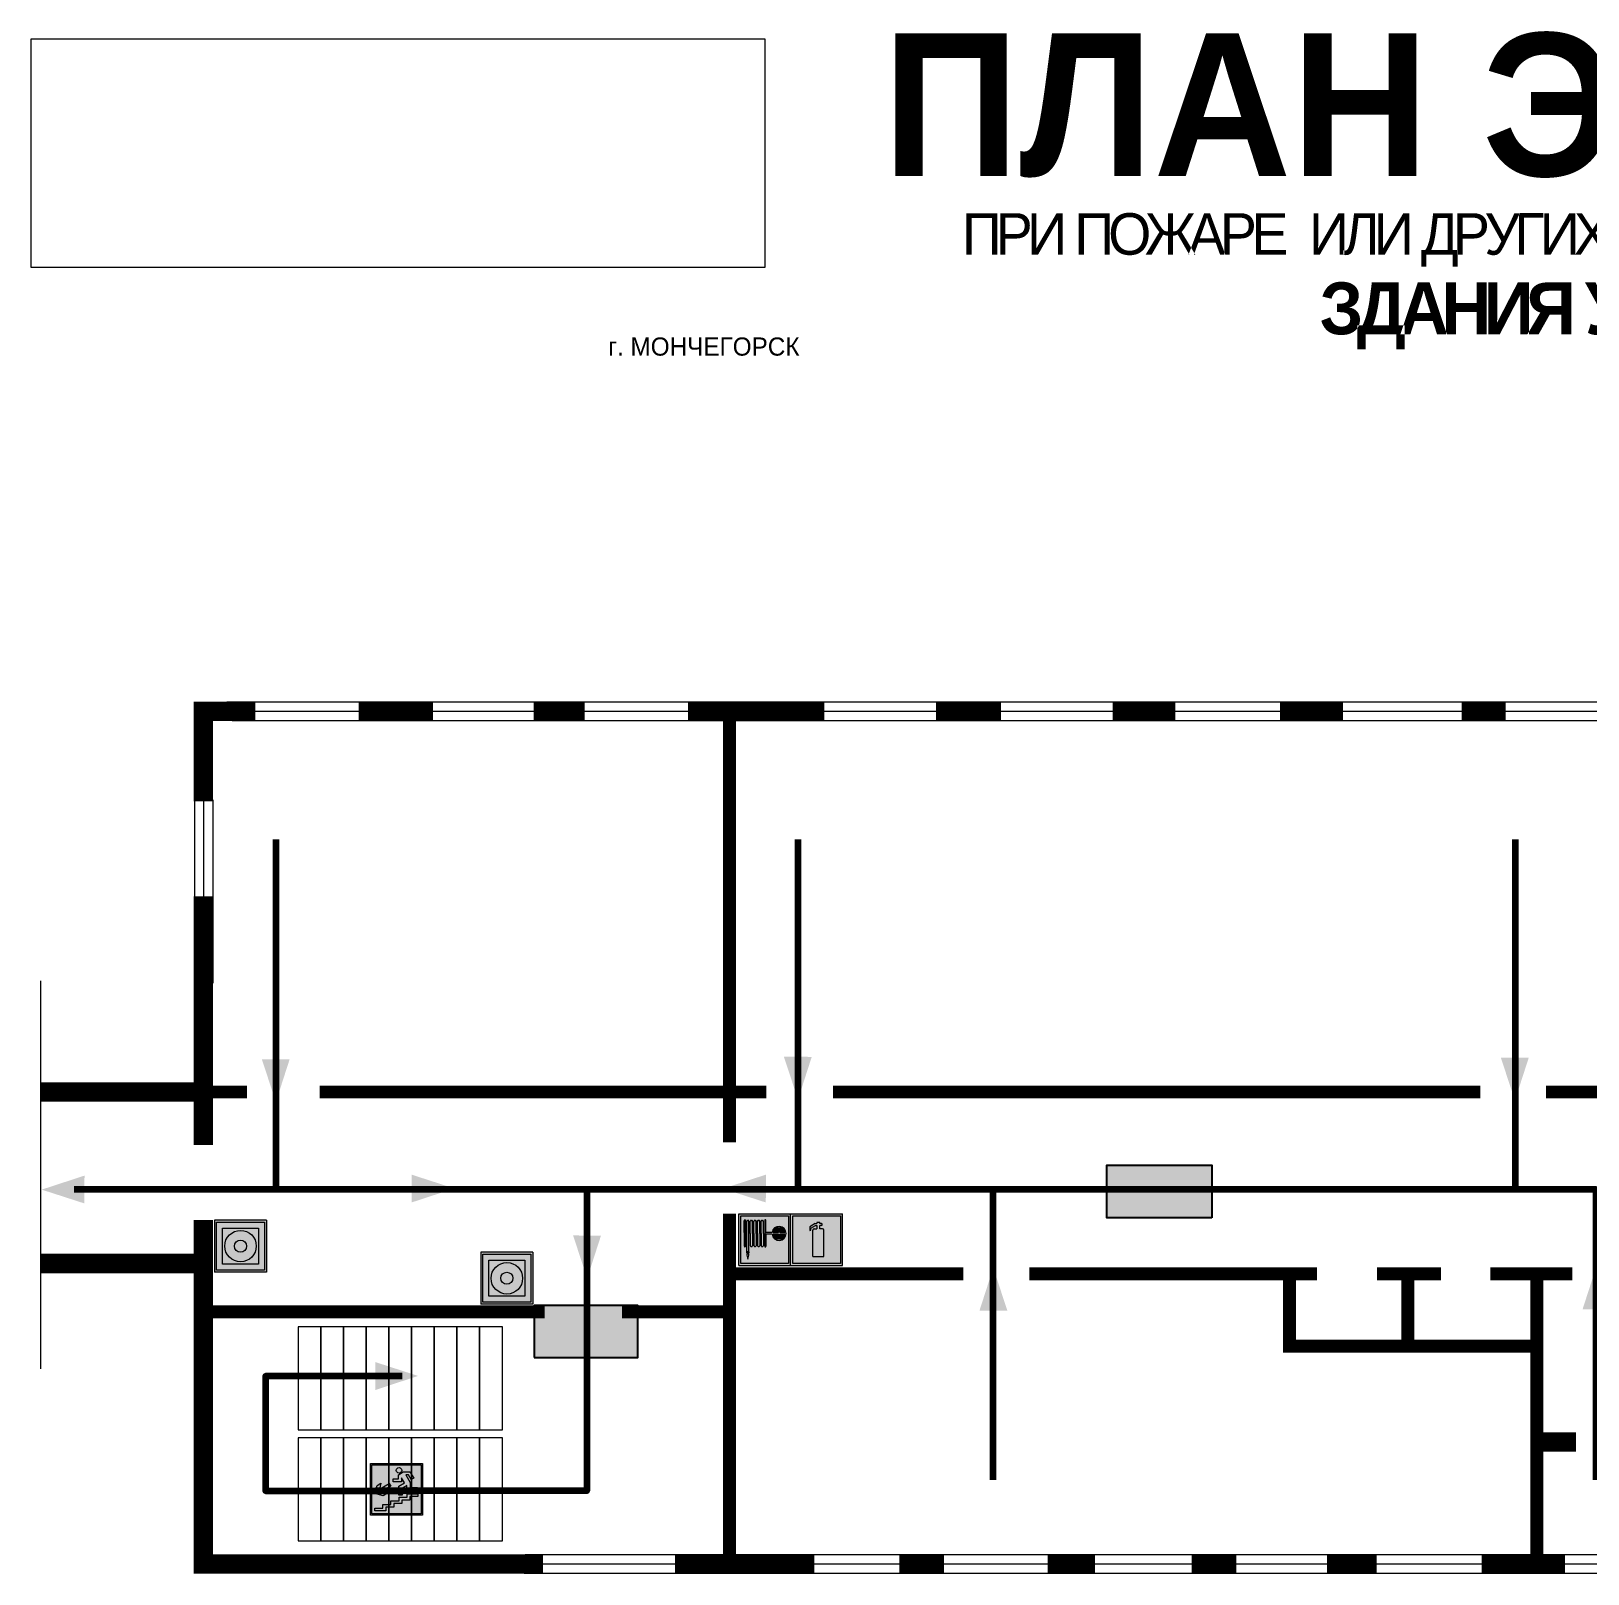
# Model space of a CAD drawing. Header units: millimetres. Extents: x 13810 to 67229, y 12374 to 21950.
# Drawn here: x 19445.7 to 19685.7, y 19618.5 to 19856.3 of the extents above; entities that cross this region are included whole.
import ezdxf

# ---------------------------------------------------------------- set-up
doc = ezdxf.new("R2010")
doc.units = ezdxf.units.MM
doc.layers.add('План_Штампы', color=7, linetype='Continuous')
doc.styles.add('обычный', font='arial.ttf')
picture_1 = doc.add_image_def('image1.jpg', size_in_pixel=(337, 105))

# ---------------------------------------------------------------- blocks, each defined once
blk = doc.blocks.new('A$C54414219')
at = {"true_color": 0xffffff}
h = blk.add_hatch(color=7, dxfattribs=at)
h.paths.add_polyline_path([(2.39, -9.45), (2.39, -18.3), (11.23, -18.3), (11.23, -9.45)], flags=0)
h.paths.add_polyline_path([(10.71, -13.87, -1), (2.92, -13.87, -1)], flags=0)
h.paths.add_polyline_path([(8.3, -13.87, -1), (5.33, -13.87, -1)], flags=0)
h.paths.add_polyline_path([(0.41, -7.47), (0.41, -20.27), (13.21, -20.27), (13.21, -7.47)])
h.paths.add_polyline_path([(0.92, -19.77), (12.71, -19.77), (12.71, -7.98), (0.92, -7.98)], flags=16)
h.paths.add_polyline_path([(11.23, -9.45), (11.23, -18.3), (2.39, -18.3), (2.39, -9.45)], flags=0)
at = {"lineweight": 5}
h = blk.add_hatch(color=242, dxfattribs=at)
h.paths.add_polyline_path([(12.71, -7.98), (0.92, -7.98), (0.92, -19.77), (12.71, -19.77)])
h.paths.add_polyline_path([(11.23, -18.3), (2.39, -18.3), (2.39, -9.45), (11.23, -9.45)], flags=16)
h.paths.add_polyline_path([(10.71, -13.87, -1), (2.92, -13.87, -1)], flags=0)
h.paths.add_polyline_path([(8.3, -13.87, -1), (5.33, -13.87, -1)], flags=0)
at = {"true_color": 0xffffff}
h = blk.add_hatch(color=7, dxfattribs=at)
h.paths.add_polyline_path([(2.39, -9.45), (2.39, -18.3), (11.23, -18.3), (11.23, -9.45)])
h.paths.add_polyline_path([(10.71, -13.87, -1), (2.92, -13.87, -1)], flags=16)
h.paths.add_polyline_path([(8.3, -13.87, -1), (5.33, -13.87, -1)], flags=0)
at = {"lineweight": 5}
h = blk.add_hatch(color=242, dxfattribs=at)
h.paths.add_polyline_path([(2.92, -13.87, 1), (10.71, -13.87, 1)])
h.paths.add_polyline_path([(8.3, -13.87, -1), (5.33, -13.87, -1)], flags=16)
at = {"color": 242, "lineweight": 5}
for p, q in [((0.41, -20.27), (0.41, -7.47)), ((0.41, -7.47), (13.21, -7.47)), ((0.41, -7.47), (13.21, -7.47)), ((13.21, -20.27), (13.21, -7.47)), ((0.41, -20.27), (13.21, -20.27))]:
    blk.add_line(p, q, dxfattribs=at)
for points in [[(0.92, -7.98), (12.71, -7.98), (12.71, -19.77), (0.92, -19.77)], [(2.39, -9.45), (11.23, -9.45), (11.23, -18.3), (2.39, -18.3)]]:
    blk.add_lwpolyline(points, close=True, dxfattribs=at)
for radius in [3.89, 1.49]:
    blk.add_circle((6.81, -13.87), radius, dxfattribs=at)
blk = doc.blocks.new('A$C37112FD5')
at = {"true_color": 0xf5f5ff}
h = blk.add_hatch(color=7, dxfattribs=at)
h.dxf.hatch_style = 1
h.paths.add_polyline_path([(12.8, -7.4), (0, -7.4), (0, -20.2), (12.8, -20.2)])
h.paths.add_polyline_path([(12.29, -7.91), (12.29, -19.69), (0.51, -19.69), (0.51, -7.91)], flags=16)
h.paths.add_polyline_path([(4.98, -9.04, -0.42597), (5.17, -9.22), (5.17, -12.25), (5.17, -15.29, -0.432244), (4.98, -15.47), (4.83, -15.47, -0.42597), (4.64, -15.29), (4.64, -12.25), (4.64, -9.22, -0.432244), (4.83, -9.04)], flags=0)
h.paths.add_polyline_path([(4.28, -9.22), (4.28, -12.25), (4.28, -15.29, -0.432244), (4.09, -15.47), (3.94, -15.47, -0.42597), (3.75, -15.29), (3.75, -12.25), (3.75, -9.22, -0.432244), (3.94, -9.04), (4.09, -9.04, -0.42597)], flags=0)
h.paths.add_polyline_path([(5.72, -9.04), (5.87, -9.04, -0.42597), (6.06, -9.22), (6.06, -12.25), (6.06, -15.29, -0.432244), (5.87, -15.47), (5.72, -15.47, -0.42597), (5.53, -15.29), (5.53, -12.25), (5.53, -9.22, -0.432244)], flags=0)
h.paths.add_polyline_path([(6.42, -8.9), (6.5, -8.9, -0.42597), (6.69, -9.08), (6.69, -12.03), (8.21, -12.03, -15.824349), (8.21, -12.47), (6.69, -12.47), (6.69, -15.42, -0.432244), (6.5, -15.6), (6.42, -15.6)], flags=0)
h.paths.add_polyline_path([(3.39, -9.22), (3.39, -12.25), (3.39, -15.29, -0.432244), (3.2, -15.47), (3.05, -15.47, -0.42597), (2.85, -15.29), (2.85, -12.25), (2.85, -9.22, -0.432244), (3.05, -9.04), (3.2, -9.04, -0.42597)], flags=0)
h.paths.add_polyline_path([(2.5, -9.22), (2.5, -16.71), (1.96, -16.71), (1.96, -9.22, -0.432244), (2.15, -9.04), (2.31, -9.04, -0.42597)], flags=0)
h.paths.add_polyline_path([(1.61, -8.9), (1.61, -15.6), (1.57, -15.6, -0.42597), (1.37, -15.42), (1.37, -12.03), (1.37, -9.09, -0.432244), (1.57, -8.9)], flags=0)
h.paths.add_polyline_path([(9.76, -10.81), (9.76, -12.03), (8.49, -12.03, -0.336371)], flags=0)
h.paths.add_polyline_path([(8.49, -12.47), (9.76, -12.47), (9.76, -13.7, -0.336371)], flags=0)
h.paths.add_polyline_path([(10.11, -10.81, -0.336371), (11.38, -12.03), (10.11, -12.03)], flags=0)
h.paths.add_polyline_path([(10.11, -12.47), (11.38, -12.47, -0.336371), (10.11, -13.7)], flags=0)
h.paths.add_polyline_path([(2.5, -16.84), (2.5, -17.05), (1.97, -17.05), (1.97, -16.84)], flags=0)
h.paths.add_polyline_path([(2.5, -17.24, -0.033778), (2.24, -18.6, -0.033778), (1.97, -17.24)], flags=0)
h = blk.add_hatch(color=242)
h.dxf.hatch_style = 1
h.paths.add_polyline_path([(12.29, -7.91), (0.51, -7.91), (0.51, -19.69), (12.29, -19.69)])
h.paths.add_polyline_path([(6.42, -15.6), (6.42, -8.9), (6.5, -8.9, -0.42597), (6.69, -9.08), (6.69, -12.03), (8.21, -12.03, -15.824349), (8.21, -12.47), (6.69, -12.47), (6.69, -15.42, -0.432244), (6.5, -15.6)], flags=16)
h.paths.add_polyline_path([(5.87, -15.47), (5.72, -15.47, -0.42597), (5.53, -15.29), (5.53, -12.25), (5.53, -9.22, -0.432244), (5.72, -9.04), (5.87, -9.04, -0.42597), (6.06, -9.22), (6.06, -12.25), (6.06, -15.29, -0.432244)], flags=16)
h.paths.add_polyline_path([(4.98, -15.47), (4.83, -15.47, -0.42597), (4.64, -15.29), (4.64, -12.25), (4.64, -9.22, -0.432244), (4.83, -9.04), (4.98, -9.04, -0.42597), (5.17, -9.22), (5.17, -12.25), (5.17, -15.29, -0.432244)], flags=16)
h.paths.add_polyline_path([(4.09, -15.47), (3.94, -15.47, -0.42597), (3.75, -15.29), (3.75, -12.25), (3.75, -9.22, -0.432244), (3.94, -9.04), (4.09, -9.04, -0.42597), (4.28, -9.22), (4.28, -12.25), (4.28, -15.29, -0.432244)], flags=16)
h.paths.add_polyline_path([(3.2, -15.47), (3.05, -15.47, -0.42597), (2.85, -15.29), (2.85, -12.25), (2.85, -9.22, -0.432244), (3.05, -9.04), (3.2, -9.04, -0.42597), (3.39, -9.22), (3.39, -12.25), (3.39, -15.29, -0.432244)], flags=16)
h.paths.add_polyline_path([(2.5, -17.05), (1.97, -17.05), (1.97, -16.84), (2.5, -16.84)], flags=16)
h.paths.add_polyline_path([(2.5, -17.24, -0.033778), (2.24, -18.6, -0.033778), (1.97, -17.24)], flags=16)
h.paths.add_polyline_path([(2.5, -16.71), (1.96, -16.71), (1.96, -9.22, -0.432244), (2.15, -9.04), (2.31, -9.04, -0.42597), (2.5, -9.22)], flags=16)
h.paths.add_polyline_path([(1.61, -15.6), (1.57, -15.6, -0.42597), (1.37, -15.42), (1.37, -12.03), (1.37, -9.09, -0.432244), (1.57, -8.9), (1.61, -8.9)], flags=16)
h.paths.add_polyline_path([(8.49, -12.47), (9.76, -12.47), (9.76, -13.7, -0.336371)], flags=0)
h.paths.add_polyline_path([(10.11, -13.7), (10.11, -12.47), (11.38, -12.47, -0.336371)], flags=0)
h.paths.add_polyline_path([(8.49, -12.03, -0.336371), (9.76, -10.81), (9.76, -12.03)], flags=0)
h.paths.add_polyline_path([(10.11, -12.03), (10.11, -10.81, -0.336371), (11.38, -12.03)], flags=0)
h = blk.add_hatch(color=7, dxfattribs=at)
h.dxf.hatch_style = 1
h.paths.add_polyline_path([(1.61, -8.9), (1.57, -8.9, 0.432244), (1.37, -9.09), (1.37, -12.03), (1.37, -15.42, 0.42597), (1.57, -15.6), (1.61, -15.6)])
h.paths.add_polyline_path([(2.5, -9.22, 0.42597), (2.31, -9.04), (2.15, -9.04, 0.432244), (1.96, -9.22), (1.96, -16.71), (2.5, -16.71)])
h.paths.add_polyline_path([(2.5, -16.84), (1.97, -16.84), (1.97, -17.05), (2.5, -17.05)])
h.paths.add_polyline_path([(2.5, -17.24), (1.97, -17.24, 0.033778), (2.24, -18.6, 0.033778)])
h.paths.add_polyline_path([(3.39, -12.25), (3.39, -9.22, 0.42597), (3.2, -9.04), (3.05, -9.04, 0.432244), (2.85, -9.22), (2.85, -12.25), (2.85, -15.29, 0.42597), (3.05, -15.47), (3.2, -15.47, 0.432244), (3.39, -15.29)])
h.paths.add_polyline_path([(4.28, -12.25), (4.28, -9.22, 0.42597), (4.09, -9.04), (3.94, -9.04, 0.432244), (3.75, -9.22), (3.75, -12.25), (3.75, -15.29, 0.42597), (3.94, -15.47), (4.09, -15.47, 0.432244), (4.28, -15.29)])
h.paths.add_polyline_path([(5.17, -12.25), (5.17, -9.22, 0.42597), (4.98, -9.04), (4.83, -9.04, 0.432244), (4.64, -9.22), (4.64, -12.25), (4.64, -15.29, 0.42597), (4.83, -15.47), (4.98, -15.47, 0.432244), (5.17, -15.29)])
h.paths.add_polyline_path([(6.06, -12.25), (6.06, -9.22, 0.42597), (5.87, -9.04), (5.72, -9.04, 0.432244), (5.53, -9.22), (5.53, -12.25), (5.53, -15.29, 0.42597), (5.72, -15.47), (5.87, -15.47, 0.432244), (6.06, -15.29)])
h.paths.add_polyline_path([(6.69, -12.47), (8.21, -12.47, 15.824349), (8.21, -12.03), (6.69, -12.03), (6.69, -9.08, 0.42597), (6.5, -8.9), (6.42, -8.9), (6.42, -15.6), (6.5, -15.6, 0.432244), (6.69, -15.42)])
h.paths.add_polyline_path([(8.49, -12.47), (9.76, -12.47), (9.76, -13.7, -0.336371)], flags=16)
h.paths.add_polyline_path([(8.49, -12.03, -0.336371), (9.76, -10.81), (9.76, -12.03)], flags=16)
h.paths.add_polyline_path([(10.11, -12.47), (11.38, -12.47, -0.336371), (10.11, -13.7)], flags=16)
h.paths.add_polyline_path([(10.11, -12.03), (10.11, -10.81, -0.336371), (11.38, -12.03)], flags=16)
h = blk.add_hatch(color=242)
h.dxf.hatch_style = 1
h.paths.add_polyline_path([(9.76, -10.81, 0.336371), (8.49, -12.03), (9.76, -12.03)])
h.paths.add_polyline_path([(10.11, -10.81), (10.11, -12.03), (11.38, -12.03, 0.336371)])
h.paths.add_polyline_path([(11.38, -12.47), (10.11, -12.47), (10.11, -13.7, 0.336371)])
h.paths.add_polyline_path([(9.76, -12.47), (8.49, -12.47, 0.336371), (9.76, -13.7)])
at = {"color": 242, "lineweight": 5}
for p, q in [((0, -20.2), (0, -7.4)), ((0, -7.4), (12.8, -7.4)), ((12.8, -20.2), (12.8, -7.4)), ((1.37, -12.03), (1.37, -9.08)), ((1.57, -8.9), (1.61, -8.9)), ((1.61, -8.9), (1.61, -15.6)), ((1.96, -16.71), (1.96, -9.22)), ((2.15, -9.04), (2.31, -9.04)), ((2.5, -16.71), (2.5, -9.22)), ((2.85, -12.25), (2.85, -9.22)), ((3.05, -9.04), (3.2, -9.04)), ((3.39, -12.25), (3.39, -9.22)), ((3.75, -12.25), (3.75, -9.22)), ((3.94, -9.04), (4.09, -9.04)), ((4.28, -12.25), (4.28, -9.22)), ((4.64, -12.25), (4.64, -9.22)), ((4.83, -9.04), (4.98, -9.04)), ((5.17, -12.25), (5.17, -9.22)), ((5.53, -12.25), (5.53, -9.22)), ((5.72, -9.04), (5.87, -9.04)), ((6.06, -12.25), (6.06, -9.22)), ((6.42, -8.9), (6.42, -15.6)), ((6.5, -8.9), (6.42, -8.9)), ((6.69, -12.03), (6.69, -9.08)), ((9.76, -10.81), (9.76, -12.03)), ((10.11, -10.81), (10.11, -12.03)), ((1.37, -12.03), (1.37, -15.42)), ((2.85, -12.25), (2.85, -15.29)), ((3.39, -12.25), (3.39, -15.29)), ((3.75, -12.25), (3.75, -15.29)), ((4.28, -12.25), (4.28, -15.29)), ((4.64, -12.25), (4.64, -15.29)), ((5.17, -12.25), (5.17, -15.29)), ((5.53, -12.25), (5.53, -15.29)), ((6.06, -12.25), (6.06, -15.29)), ((8.21, -12.03), (6.69, -12.03)), ((8.21, -12.47), (6.69, -12.47)), ((6.69, -12.47), (6.69, -15.42)), ((9.76, -12.03), (8.49, -12.03)), ((9.76, -12.47), (8.49, -12.47)), ((9.76, -12.47), (9.76, -13.7)), ((11.38, -12.03), (10.11, -12.03)), ((11.38, -12.47), (10.11, -12.47)), ((10.11, -12.47), (10.11, -13.7)), ((1.57, -15.6), (1.61, -15.6)), ((1.96, -16.71), (2.5, -16.71)), ((1.97, -16.84), (2.5, -16.84)), ((1.97, -17.05), (1.97, -16.84)), ((2.5, -17.05), (1.97, -17.05)), ((1.97, -17.24), (2.5, -17.24)), ((2.5, -16.84), (2.5, -17.05)), ((3.05, -15.47), (3.2, -15.47)), ((3.94, -15.47), (4.09, -15.47)), ((4.83, -15.47), (4.98, -15.47)), ((5.72, -15.47), (5.87, -15.47)), ((6.42, -15.6), (6.5, -15.6)), ((0, -20.2), (12.8, -20.2))]:
    blk.add_line(p, q, dxfattribs=at)
blk.add_lwpolyline([(0.51, -7.91), (12.29, -7.91), (12.29, -19.69), (0.51, -19.69)], close=True, dxfattribs=at)
for centre, radius, start, end in [((1.56, -9.09), 0.182, 87.1027, 180.6071), ((2.15, -9.22), 0.182, 87.1027, 180.6071), ((2.32, -9.22), 0.182, 359.3929, 92.8973), ((3.04, -9.22), 0.182, 87.1027, 180.6071), ((3.21, -9.22), 0.182, 359.3929, 92.8973), ((3.93, -9.22), 0.182, 87.1027, 180.6071), ((4.1, -9.22), 0.182, 359.3929, 92.8973), ((4.82, -9.22), 0.182, 87.1027, 180.6071), ((4.99, -9.22), 0.182, 359.3929, 92.8973), ((5.71, -9.22), 0.182, 87.1027, 180.6071), ((5.88, -9.22), 0.182, 359.3929, 92.8973), ((6.51, -9.09), 0.182, 359.3929, 92.8973), ((9.93, -12.25), 1.74, 187.2319, 172.7681), ((9.93, -12.25), 1.46, 96.9927, 171.3585), ((9.93, -12.25), 1.46, 8.6415, 83.0073), ((3.04, -15.29), 0.182, 179.3929, 272.8973), ((3.21, -15.29), 0.182, 267.1027, 0.6071), ((3.93, -15.29), 0.182, 179.3929, 272.8973), ((4.1, -15.29), 0.182, 267.1027, 0.6071), ((4.82, -15.29), 0.182, 179.3929, 272.8973), ((4.99, -15.29), 0.182, 267.1027, 0.6071), ((5.71, -15.29), 0.182, 179.3929, 272.8973), ((5.88, -15.29), 0.182, 267.1027, 0.6071), ((9.93, -12.25), 1.46, 188.6415, 263.0073), ((9.93, -12.25), 1.46, 276.9927, 351.3585), ((1.56, -15.42), 0.182, 179.3929, 272.8973), ((12.17, -15.98), 10.27, 187.041, 194.7793), ((-7.7, -15.98), 10.27, 345.2207, 352.959), ((6.51, -15.42), 0.182, 267.1027, 0.6071)]:
    blk.add_arc(centre, radius, start, end, dxfattribs=at)
blk = doc.blocks.new('A$C3AD82952')
at = {"true_color": 0xf5f5ff}
h = blk.add_hatch(color=7, dxfattribs=at)
h.dxf.hatch_style = 1
h.paths.add_polyline_path([(8.21, 8.73, 0.414214), (7.89, 9.05), (7.22, 9.05), (7.22, 9.92), (7.59, 9.92, 1), (7.57, 10.36), (7.22, 10.36), (7.22, 10.6), (6.43, 10.6), (6.43, 10.36), (6.01, 10.36), (4.74, 9.59), (4.74, 8.69), (4.98, 8.73), (4.98, 9.26), (6.12, 9.91), (6.43, 9.91), (6.43, 9.05), (5.76, 9.05, 0.414214), (5.44, 8.73), (5.44, 2.2), (8.21, 2.2)], flags=0)
h.paths.add_polyline_path([(12.8, 12.8), (0, 12.8), (0, 0), (12.8, 0)])
h.paths.add_polyline_path([(0.51, 12.29), (12.29, 12.29), (12.29, 0.51), (0.51, 0.51)], flags=16)
h.paths.add_polyline_path([(4.74, 9.59), (6.01, 10.36), (6.43, 10.36), (6.43, 10.6), (7.22, 10.6), (7.22, 10.36), (7.59, 10.36, -0.94586), (7.59, 9.92), (7.22, 9.92), (7.22, 9.05), (7.89, 9.05, -0.414214), (8.21, 8.73), (8.21, 2.2), (5.44, 2.2), (5.44, 8.73, -0.414214), (5.76, 9.05), (6.43, 9.05), (6.43, 9.91), (6.12, 9.91), (4.98, 9.26), (4.98, 8.73), (4.74, 8.69)], flags=0)
h = blk.add_hatch(color=242)
h.dxf.hatch_style = 1
h.paths.add_polyline_path([(12.29, 12.29), (0.51, 12.29), (0.51, 0.51), (12.29, 0.51)])
h.paths.add_polyline_path([(4.74, 8.69), (4.74, 9.59), (6.01, 10.36), (6.43, 10.36), (6.43, 10.6), (7.22, 10.6), (7.22, 10.36), (7.59, 10.36, -0.94586), (7.59, 9.92), (7.22, 9.92), (7.22, 9.05), (7.89, 9.05, -0.414214), (8.21, 8.73), (8.21, 2.2), (5.44, 2.2), (5.44, 8.73, -0.414214), (5.76, 9.05), (6.43, 9.05), (6.43, 9.91), (6.12, 9.91), (4.98, 9.26), (4.98, 8.73)], flags=16)
h = blk.add_hatch(color=7, dxfattribs=at)
h.dxf.hatch_style = 1
h.paths.add_polyline_path([(8.21, 8.73, 0.414214), (7.89, 9.05), (7.22, 9.05), (7.22, 9.92), (7.59, 9.92, 1), (7.57, 10.36), (7.22, 10.36), (7.22, 10.6), (6.43, 10.6), (6.43, 10.36), (6.01, 10.36), (4.74, 9.59), (4.74, 8.69), (4.98, 8.73), (4.98, 9.26), (6.12, 9.91), (6.43, 9.91), (6.43, 9.05), (5.76, 9.05, 0.414214), (5.44, 8.73), (5.44, 2.2), (8.21, 2.2)])
at = {"color": 242, "lineweight": 5}
for p, q in [((0, 0), (0, 12.8)), ((0, 12.8), (12.8, 12.8)), ((12.8, 0), (12.8, 12.8)), ((6.01, 10.36), (4.74, 9.59)), ((4.74, 9.59), (4.74, 8.69)), ((4.74, 8.69), (4.98, 8.73)), ((4.98, 9.26), (6.12, 9.91)), ((4.98, 8.73), (4.98, 9.26)), ((5.44, 2.2), (5.44, 8.73)), ((5.76, 9.05), (6.43, 9.05)), ((6.01, 10.36), (6.43, 10.36)), ((6.12, 9.91), (6.43, 9.91)), ((7.22, 10.6), (6.43, 10.6)), ((6.43, 10.6), (6.43, 10.36)), ((6.43, 9.91), (6.43, 9.05)), ((7.22, 10.36), (7.22, 10.6)), ((7.59, 10.36), (7.22, 10.36)), ((7.22, 9.05), (7.22, 9.92)), ((7.59, 9.92), (7.22, 9.92)), ((7.89, 9.05), (7.22, 9.05)), ((8.21, 2.2), (8.21, 8.73)), ((0, 0), (12.8, 0)), ((5.44, 2.2), (8.21, 2.2))]:
    blk.add_line(p, q, dxfattribs=at)
blk.add_lwpolyline([(0.51, 12.29), (12.29, 12.29), (12.29, 0.51), (0.51, 0.51)], close=True, dxfattribs=at)
for centre, radius, start, end in [((5.76, 8.73), 0.32, 90, 180), ((7.58, 10.14), 0.223, 273.1875, 86.8125), ((7.89, 8.73), 0.32, 0, 90)]:
    blk.add_arc(centre, radius, start, end, dxfattribs=at)
blk = doc.blocks.new('A$C7B4425F7')
at = {"true_color": 0xffffff}
blk.add_hatch(color=7, dxfattribs=at).paths.add_polyline_path([(0, 0), (-16, 0), (-16, -8), (0, -8)])
h = blk.add_hatch(color=126)
h.paths.add_polyline_path([(-0.2, -0.2), (-15.8, -0.2), (-15.8, -7.8), (-0.2, -7.8)])
h.paths.add_polyline_path([(-11.76, -2.03), (-11.76, -3.66), (-11.17, -3.66, -0.568275), (-11.17, -6.18), (-12.58, -6.18), (-12.58, -2.03)], flags=16)
h.paths.add_polyline_path([(-13.33, -4.12, -0.495768), (-13.59, -6.18), (-15.03, -6.18), (-15.03, -2.03), (-13.59, -2.03, -0.487973)], flags=16)
h.paths.add_polyline_path([(-10.25, -2.03), (-9.48, -2.03), (-9.48, -6.18), (-10.25, -6.18)], flags=16)
h.paths.add_polyline_path([(-13.84, -3.69), (-14.24, -3.69), (-14.24, -3.03), (-13.9, -3.03, -0.692621)], flags=0)
h.paths.add_polyline_path([(-9.15, -2.03), (-8.4, -2.03), (-8.04, -3.07), (-7.68, -2.03), (-6.93, -2.03), (-7.64, -4.1), (-6.93, -6.18), (-7.68, -6.18), (-8.04, -5.14), (-8.4, -6.18), (-9.15, -6.18), (-8.44, -4.1)], flags=16)
h.paths.add_polyline_path([(-11.76, -4.46), (-11.42, -4.46, -0.692621), (-11.36, -5.12), (-11.76, -5.12)], flags=0)
h.paths.add_polyline_path([(-13.9, -5.2), (-14.24, -5.2), (-14.24, -4.55), (-13.84, -4.55, -0.708038)], flags=0)
edge = h.paths.add_edge_path(flags=16)
edge.add_ellipse((-5.51, -4.08), major_axis=(0, 2.05), ratio=0.586184, start_angle=0, end_angle=360)
edge = h.paths.add_edge_path(flags=0)
edge.add_ellipse((-5.51, -4.08), major_axis=(0, 1.14), ratio=0.454828, start_angle=0, end_angle=360)
h.paths.add_polyline_path([(-4.13, -4.96, 0.377264), (-3.48, -4.52, 0.0555), (-3.16, -2.03), (-1.66, -2.03), (-1.66, -4.96), (-0.96, -4.96), (-0.96, -7.01), (-1.75, -7.01), (-1.75, -6.18), (-3.3, -6.18), (-3.3, -7.02), (-4.13, -7.02)], flags=16)
h.paths.add_polyline_path([(-2.73, -2.91), (-2.28, -2.91), (-2.28, -4.96), (-3.05, -4.96, 0.079136)], flags=0)
at = {"color": 126}
blk.add_lwpolyline([(-16, -8), (0, -8), (0, 0), (-16, 0)], close=True, dxfattribs=at)
blk = doc.blocks.new('A$C32E8229D')
at = {"true_color": 0xffffff}
blk.add_hatch(color=7, dxfattribs=at).paths.add_polyline_path([(0, 0), (0, -8), (16, -8), (16, 0)])
h = blk.add_hatch(color=126)
h.paths.add_polyline_path([(0.2, -0.2), (15.8, -0.2), (15.8, -7.8), (0.2, -7.8)])
h.paths.add_polyline_path([(13.49, -2.05), (12.08, -2.05), (11.37, -2.63, 0.162397), (11.29, -2.84), (11.29, -3.63), (10.35, -3.63), (10.35, -4.05), (11.68, -4.05), (11.68, -3.48), (12.26, -4.28), (11.29, -5.1), (11.29, -6.78), (11.85, -6.78), (11.85, -5.44), (12.8, -4.64), (12.8, -5.94), (14.46, -5.94), (14.46, -5.39), (13.45, -5.39), (13.45, -3.97), (12.46, -2.59), (13.15, -2.59), (13.69, -3.34), (14.18, -3)], flags=16)
h.paths.add_polyline_path([(10.74, -1.82, 1), (11.8, -1.82, 1)], flags=16)
h.paths.add_polyline_path([(9.39, -3.59), (5.99, -3.59), (6.56, -3.03), (5.91, -3.03), (5.1, -3.83), (5.91, -4.64), (6.56, -4.64), (5.99, -4.09), (9.39, -4.09)], flags=16)
h.paths.add_polyline_path([(4.29, -1.08), (1.72, -1.08), (1.72, -6.6), (4.29, -6.6)], flags=16)
at = {"color": 126}
blk.add_lwpolyline([(16, -8), (0, -8), (0, 0), (16, 0)], close=True, dxfattribs=at)
blk = doc.blocks.new('вниз 3')
at = {"lineweight": 0, "true_color": 0xffffff}
h = blk.add_hatch(color=7, dxfattribs=at)
h.dxf.hatch_style = 1
h.paths.add_polyline_path([(40997.5, -4475.69), (40997.25, -4475.28), (40995.76, -4476.15), (40995.97, -4475.23), (40995.39, -4475.56), (40995.05, -4476.83), (40996.33, -4477.17), (40996.91, -4476.83), (40996, -4476.55)], flags=0)
h.paths.add_polyline_path([(40999.81, -4473.95), (41000.22, -4473.95), (41000.64, -4474.67), (41001.03, -4474.43), (41000.46, -4473.49), (41000.42, -4473.49), (40999.43, -4473.49), (40998.68, -4473.92), (40998.68, -4474.57), (40997.88, -4474.57), (40997.88, -4475), (40999.14, -4475), (40999.14, -4474.43), (40999.14, -4474.38), (40999.59, -4475.15), (40998.72, -4475.67), (40998.72, -4477.06), (40999.24, -4477.06), (40999.24, -4475.96), (40999.95, -4475.56), (40999.95, -4476.43), (41001.61, -4476.43), (41001.61, -4475.88), (41000.47, -4475.88), (41000.47, -4475.12)], flags=0)
h.paths.add_polyline_path([(40999.2, -4473.24, 1), (40998.35, -4473.24, 1)], flags=0)
h.paths.add_polyline_path([(41000.46, -4477.26), (41001.69, -4477.26), (41001.69, -4476.84), (41000.03, -4476.84), (41000.03, -4477.39), (40998.78, -4477.39), (40998.78, -4477.95), (40997.53, -4477.95), (40997.53, -4478.5), (40996.29, -4478.5), (40996.29, -4479.06), (40995.05, -4479.06), (40995.05, -4479.48), (40995.29, -4479.48), (40996.72, -4479.48), (40996.72, -4478.92), (40997.97, -4478.92), (40997.97, -4478.36), (40999.2, -4478.36), (40999.2, -4477.81), (41000.46, -4477.81)], flags=0)
h.paths.add_polyline_path([(41002.37, -4472.17), (40994.37, -4472.17), (40994.37, -4480.17), (41002.37, -4480.17)])
h.paths.add_polyline_path([(41002.16, -4479.96), (40994.57, -4479.96), (40994.57, -4472.37), (41002.16, -4472.37)], flags=16)
h.paths.add_polyline_path([(41001.61, -4475.88), (41001.61, -4476.43), (40999.95, -4476.43), (40999.95, -4475.56), (40999.24, -4475.96), (40999.24, -4477.06), (40998.72, -4477.06), (40998.72, -4475.67), (40999.59, -4475.15), (40999.14, -4474.38), (40999.14, -4474.43), (40999.14, -4475), (40997.88, -4475), (40997.88, -4474.57), (40998.68, -4474.57), (40998.68, -4473.92), (40999.43, -4473.49), (41000.42, -4473.49), (41000.46, -4473.49), (41001.03, -4474.43), (41000.64, -4474.67), (41000.22, -4473.95), (40999.81, -4473.95), (41000.47, -4475.12), (41000.47, -4475.88)], flags=0)
h.paths.add_polyline_path([(41001.69, -4476.84), (41001.69, -4477.26), (41000.46, -4477.26), (41000.46, -4477.81), (40999.2, -4477.81), (40999.2, -4478.36), (40997.97, -4478.36), (40997.97, -4478.92), (40996.72, -4478.92), (40996.72, -4479.48), (40995.05, -4479.48), (40995.05, -4479.06), (40996.29, -4479.06), (40996.29, -4478.5), (40997.53, -4478.5), (40997.53, -4477.95), (40998.78, -4477.95), (40998.78, -4477.39), (41000.03, -4477.39), (41000.03, -4476.84)], flags=0)
h.paths.add_polyline_path([(40998.35, -4473.24, -1), (40999.2, -4473.24, -1)], flags=0)
h.paths.add_polyline_path([(40997.5, -4475.69), (40996, -4476.55), (40996.91, -4476.83), (40996.33, -4477.17), (40995.05, -4476.83), (40995.39, -4475.56), (40995.97, -4475.23), (40995.76, -4476.15), (40997.25, -4475.28)], flags=0)
at = {"lineweight": 0}
h = blk.add_hatch(color=126, dxfattribs=at)
h.dxf.hatch_style = 1
h.paths.add_polyline_path([(41002.16, -4472.37), (40994.57, -4472.37), (40994.57, -4479.96), (41002.16, -4479.96)])
h.paths.add_polyline_path([(40995.97, -4475.23), (40995.76, -4476.15), (40997.25, -4475.28), (40997.5, -4475.69), (40996, -4476.55), (40996.91, -4476.83), (40996.33, -4477.17), (40995.05, -4476.83), (40995.39, -4475.56)], flags=16)
h.paths.add_polyline_path([(40997.88, -4474.57), (40998.68, -4474.57), (40998.68, -4473.92), (40999.43, -4473.49), (41000.42, -4473.49), (41000.46, -4473.49), (41001.03, -4474.43), (41000.64, -4474.67), (41000.22, -4473.95), (40999.81, -4473.95), (41000.47, -4475.12), (41000.47, -4475.88), (41001.61, -4475.88), (41001.61, -4476.43), (40999.95, -4476.43), (40999.95, -4475.56), (40999.24, -4475.96), (40999.24, -4477.06), (40998.72, -4477.06), (40998.72, -4475.67), (40999.59, -4475.15), (40999.14, -4474.38), (40999.14, -4474.43), (40999.14, -4475), (40997.88, -4475)], flags=16)
h.paths.add_polyline_path([(40998.35, -4473.24, -1), (40999.2, -4473.24, -1)], flags=16)
h.paths.add_polyline_path([(40997.53, -4477.95), (40998.78, -4477.95), (40998.78, -4477.39), (41000.03, -4477.39), (41000.03, -4476.84), (41001.69, -4476.84), (41001.69, -4477.26), (41000.46, -4477.26), (41000.46, -4477.81), (40999.2, -4477.81), (40999.2, -4478.36), (40997.97, -4478.36), (40997.97, -4478.92), (40996.72, -4478.92), (40996.72, -4479.48), (40995.05, -4479.48), (40995.05, -4479.06), (40996.29, -4479.06), (40996.29, -4478.5), (40997.53, -4478.5)], flags=16)
at = {"lineweight": 0, "true_color": 0xffffff}
h = blk.add_hatch(color=7, dxfattribs=at)
h.dxf.hatch_style = 1
h.paths.add_polyline_path([(40999.2, -4473.24, 1), (40998.35, -4473.24, 1)])
h.paths.add_polyline_path([(40999.81, -4473.95), (41000.22, -4473.95), (41000.64, -4474.67), (41001.03, -4474.43), (41000.46, -4473.49), (41000.42, -4473.49), (40999.43, -4473.49), (40998.68, -4473.92), (40998.68, -4474.57), (40997.88, -4474.57), (40997.88, -4475), (40999.14, -4475), (40999.14, -4474.43), (40999.14, -4474.38), (40999.59, -4475.15), (40998.72, -4475.67), (40998.72, -4477.06), (40999.24, -4477.06), (40999.24, -4475.96), (40999.95, -4475.56), (40999.95, -4476.43), (41001.61, -4476.43), (41001.61, -4475.88), (41000.47, -4475.88), (41000.47, -4475.12)])
h.paths.add_polyline_path([(40999.2, -4477.81), (41000.46, -4477.81), (41000.46, -4477.26), (41001.69, -4477.26), (41001.69, -4476.84), (41000.03, -4476.84), (41000.03, -4477.39), (40998.78, -4477.39), (40998.78, -4477.95), (40997.53, -4477.95), (40997.53, -4478.5), (40996.29, -4478.5), (40996.29, -4479.06), (40995.05, -4479.06), (40995.05, -4479.48), (40995.29, -4479.48), (40996.72, -4479.48), (40996.72, -4478.92), (40997.97, -4478.92), (40997.97, -4478.36), (40999.2, -4478.36)])
h.paths.add_polyline_path([(40997.5, -4475.69), (40997.25, -4475.28), (40995.76, -4476.15), (40995.97, -4475.23), (40995.39, -4475.56), (40995.05, -4476.83), (40996.33, -4477.17), (40996.91, -4476.83), (40996, -4476.55)])
at = {"color": 126, "lineweight": 0}
for points in [[(40994.37, -4472.17), (41002.37, -4472.17), (41002.37, -4480.17), (40994.37, -4480.17)], [(40994.57, -4472.37), (41002.16, -4472.37), (41002.16, -4479.96), (40994.57, -4479.96)]]:
    blk.add_lwpolyline(points, close=True, dxfattribs=at)
for points in [[(40999.14, -4474.43), (40999.14, -4475), (40997.88, -4475), (40997.88, -4474.57), (40998.68, -4474.57), (40998.68, -4473.92), (40999.43, -4473.49), (41000.42, -4473.49), (41000.46, -4473.49), (41001.03, -4474.43), (41000.64, -4474.67), (41000.22, -4473.95), (40999.81, -4473.95), (41000.47, -4475.12), (41000.47, -4475.88), (41001.61, -4475.88), (41001.61, -4476.43), (40999.95, -4476.43), (40999.95, -4475.56), (40999.24, -4475.96), (40999.24, -4477.06), (40998.72, -4477.06), (40998.72, -4475.67), (40999.59, -4475.15), (40999.14, -4474.38), (40999.14, -4474.43)], [(40995.05, -4476.83), (40995.39, -4475.56), (40995.97, -4475.23), (40995.76, -4476.15), (40997.25, -4475.28), (40997.5, -4475.69), (40996, -4476.55), (40996.91, -4476.83), (40996.33, -4477.17), (40995.05, -4476.83)], [(40995.29, -4479.48), (40995.05, -4479.48), (40995.05, -4479.06), (40996.29, -4479.06), (40996.29, -4478.5), (40997.53, -4478.5), (40997.53, -4477.95), (40998.78, -4477.95), (40998.78, -4477.39), (41000.03, -4477.39), (41000.03, -4476.84), (41001.69, -4476.84), (41001.69, -4477.26), (41000.46, -4477.26), (41000.46, -4477.81), (40999.2, -4477.81), (40999.2, -4478.36), (40997.97, -4478.36), (40997.97, -4478.92), (40996.72, -4478.92), (40996.72, -4479.48), (40995.05, -4479.48)]]:
    blk.add_lwpolyline(points, dxfattribs=at)
blk.add_circle((40998.77, -4473.24), 0.426, dxfattribs=at)

msp = doc.modelspace()

# ---------------------------------------------------------------- linework, layer by layer
at = {"lineweight": 100}
for points, const_width in [([(19472.27, 19737.53), (19472.27, 19751.44), (19480.28, 19751.44)], 3), ([(19496.23, 19751.44), (19507.69, 19751.44)], 3), ([(19523.19, 19751.44), (19531.05, 19751.44)], 3), ([(19547, 19751.44), (19568.01, 19751.44)], 3), ([(19553.4, 19684.97), (19553.4, 19751.44)], 2), ([(19585.21, 19751.44), (19595.25, 19751.44)], 3), ([(19612.46, 19751.44), (19622.14, 19751.44)], 3), ([(19638.27, 19751.44), (19647.95, 19751.44)], 3), ([(19666.24, 19751.44), (19673.05, 19751.44)], 3), ([(19472.27, 19684.58), (19472.27, 19722.88)], 3), ([(19472.27, 19692.74), (19447.21, 19692.74)], 3), ([(19472.27, 19692.74), (19478.97, 19692.74)], 2), ([(19559.05, 19692.74), (19490.2, 19692.74)], 2), ([(19590.12, 19692.74), (19569.34, 19692.74)], 2), ([(19669.15, 19692.74), (19584.54, 19692.74)], 2), ([(19625.93, 19692.74), (19601.24, 19692.74)], 2), ([(19732.7, 19692.74), (19679.24, 19692.74)], 2), ([(19524.62, 19619.96), (19472.27, 19619.96), (19472.27, 19672.99)], 3), ([(19589.42, 19664.71), (19553.4, 19664.71), (19553.4, 19673.97), (19553.4, 19619.96)], 2), ([(19447.21, 19666.3), (19472.27, 19666.3)], 3), ([(19643.96, 19664.71), (19599.61, 19664.71)], 2), ([(19677.84, 19653.56), (19639.71, 19653.56), (19639.71, 19664.71)], 2), ([(19663.06, 19664.71), (19653.19, 19664.71)], 2), ([(19657.97, 19664.71), (19657.97, 19653.92)], 2), ([(19683.3, 19664.71), (19670.7, 19664.71)], 2), ([(19677.84, 19664.71), (19677.84, 19619.96)], 2), ([(19524.89, 19658.83), (19472.27, 19658.83)], 2), ([(19553.4, 19658.83), (19536.82, 19658.83)], 2), ([(19677.84, 19638.77), (19683.88, 19638.77)], 3), ([(19566.44, 19619.96), (19544.96, 19619.96)], 3), ([(19586.43, 19619.96), (19579.55, 19619.96)], 3), ([(19609.75, 19619.96), (19602.42, 19619.96)], 3), ([(19631.52, 19619.96), (19624.63, 19619.96)], 3), ([(19653.16, 19619.96), (19645.51, 19619.96)], 3), ([(19682.19, 19619.96), (19669.34, 19619.96)], 3)]:
    msp.add_lwpolyline(points, dxfattribs=dict(at, const_width=const_width))
at = {"lineweight": 0}
for points in [[(19989, 19752.84), (19475.89, 19752.84)], [(19988.86, 19749.98), (19476.73, 19749.98)], [(19988.77, 19751.41), (19477.19, 19751.41)], [(19988.77, 19751.41), (19519.54, 19751.41)], [(19470.9, 19737.73), (19470.9, 19709.5)], [(19472.27, 19737.53), (19472.27, 19709.31)], [(19473.75, 19737.77), (19473.75, 19709.54)], [(19447.21, 19650.08), (19447.21, 19709.9)], [(19991.13, 19621.38), (19521.89, 19621.38)], [(19990.89, 19619.96), (19521.66, 19619.96)], [(19990.89, 19619.96), (19521.66, 19619.96)], [(19990.98, 19618.52), (19521.74, 19618.52)]]:
    msp.add_lwpolyline(points, dxfattribs=at)
at = {"color": 126, "lineweight": 100, "true_color": 0x008754}
for points in [[(19483.47, 19677.73), (19483.47, 19731.69)], [(19563.98, 19677.73), (19563.98, 19731.69)], [(19674.54, 19677.73), (19674.54, 19731.69)], [(19483.47, 19677.73), (19452.36, 19677.73)], [(19687.01, 19632.96), (19687.01, 19677.73), (19483.47, 19677.73)], [(19531.37, 19677.73), (19531.37, 19631.23), (19498.73, 19631.23)], [(19594.05, 19632.96), (19594.05, 19677.73)], [(19502.9, 19648.93), (19481.83, 19648.93), (19481.83, 19631.23), (19503.06, 19631.23)]]:
    msp.add_lwpolyline(points, dxfattribs=at)
at = {"lineweight": 0}
for points in [[(19490.37, 19640.65), (19490.37, 19656.54), (19486.87, 19656.54), (19486.87, 19640.65)], [(19493.87, 19640.65), (19493.87, 19656.54), (19490.37, 19656.54), (19490.37, 19640.65)], [(19497.36, 19640.65), (19497.36, 19656.54), (19493.87, 19656.54), (19493.87, 19640.65)], [(19500.86, 19640.65), (19500.86, 19656.54), (19497.36, 19656.54), (19497.36, 19640.65)], [(19504.36, 19640.65), (19504.36, 19656.54), (19500.86, 19656.54), (19500.86, 19640.65)], [(19507.86, 19640.65), (19507.86, 19656.54), (19504.36, 19656.54), (19504.36, 19640.65)], [(19511.36, 19640.65), (19511.36, 19656.54), (19507.86, 19656.54), (19507.86, 19640.65)], [(19514.86, 19640.65), (19514.86, 19656.54), (19511.36, 19656.54), (19511.36, 19640.65)], [(19518.36, 19640.65), (19518.36, 19656.54), (19514.86, 19656.54), (19514.86, 19640.65)], [(19490.37, 19623.55), (19490.37, 19639.44), (19486.87, 19639.44), (19486.87, 19623.55)], [(19493.87, 19623.55), (19493.87, 19639.44), (19490.37, 19639.44), (19490.37, 19623.55)], [(19497.36, 19623.55), (19497.36, 19639.44), (19493.87, 19639.44), (19493.87, 19623.55)], [(19500.86, 19623.55), (19500.86, 19639.44), (19497.36, 19639.44), (19497.36, 19623.55)], [(19504.36, 19623.55), (19504.36, 19639.44), (19500.86, 19639.44), (19500.86, 19623.55)], [(19507.86, 19623.55), (19507.86, 19639.44), (19504.36, 19639.44), (19504.36, 19623.55)], [(19511.36, 19623.55), (19511.36, 19639.44), (19507.86, 19639.44), (19507.86, 19623.55)], [(19514.86, 19623.55), (19514.86, 19639.44), (19511.36, 19639.44), (19511.36, 19623.55)], [(19518.36, 19623.55), (19518.36, 19639.44), (19514.86, 19639.44), (19514.86, 19623.55)]]:
    msp.add_lwpolyline(points, close=True, dxfattribs=at)
at = {"layer": 'План_Штампы', "color": 126, "true_color": 0x008754}
for points in [[(19481.28, 19697.8), (19485.57, 19697.79), (19483.44, 19691.2)], [(19561.77, 19698.17), (19566.06, 19698.16), (19563.94, 19691.58)], [(19672.3, 19698.03), (19676.6, 19698.02), (19674.47, 19691.44)], [(19453.94, 19679.85), (19453.93, 19675.56), (19447.34, 19677.69)], [(19504.36, 19675.71), (19504.37, 19680), (19510.95, 19677.87)], [(19558.99, 19680), (19558.98, 19675.71), (19552.39, 19677.84)], [(19529.27, 19670.62), (19533.57, 19670.61), (19531.44, 19664.02)], [(19596.22, 19659.03), (19591.92, 19659.04), (19594.05, 19665.62)], [(19689.19, 19659.23), (19684.9, 19659.24), (19687.03, 19665.83)], [(19498.78, 19646.8), (19498.79, 19651.1), (19505.37, 19648.97)]]:
    msp.add_solid(points, dxfattribs=at)

# ---------------------------------------------------------------- block references
for name, p, xscale, yscale, zscale in [('A$C37112FD5', (19554.81, 19678.6), 0.6249984004534781, 0.6249984004534781, 0.6249984004534781), ('A$C3AD82952', (19562.81, 19665.98), 0.625, 0.625, 0.625)]:
    msp.add_blockref(name, p, dxfattribs=dict(xscale=xscale, yscale=yscale, zscale=zscale))
at = {"xscale": 0.625, "yscale": 0.625, "zscale": 0.625, "rotation": 180}
for p in [(19482.25, 19660.31), (19523.31, 19655.36)]:
    msp.add_blockref('A$C54414219', p, dxfattribs=at)
at = {"color": 126, "true_color": 0x008754}
msp.add_blockref('вниз 3', (-21496.34, 24107.65), dxfattribs=at)
at = {"layer": 'План_Штампы', "color": 126, "true_color": 0x008754, "xscale": 1.012510887696, "yscale": 1.012510887696, "zscale": 1.012510887696, "rotation": 359.9978653237144}
msp.add_blockref('A$C32E8229D', (19611.55, 19681.45), dxfattribs=at)
at = {"layer": 'План_Штампы'}
msp.add_blockref('A$C7B4425F7', (19539.25, 19659.83), dxfattribs=at)

# ---------------------------------------------------------------- texts
at = {"lineweight": 0, "style": 'обычный'}
for s, insert, char_height, width, attachment_point in [('{\\fProxima Nova Rg|b1|i0|c204|p2;ПЛАН ЭВАКУАЦИИ}', (19576.96, 19855.96), 22, 493.8901, 1), ('\\pi-8.4,l8.4,t8.4;{\\fProxima Nova Rg|b0|i0|c204|p2;г. МОНЧЕГОРСК\\H1.1997x; }', (19549.42, 19807.64), 2.8, 126.6484, 5)]:
    msp.add_mtext(s, dxfattribs=dict(at, insert=insert, char_height=char_height, width=width, attachment_point=attachment_point))
at = {"color": 0, "lineweight": 0, "insert": (19726.67, 19822.82), "char_height": 8, "width": 449.2158, "attachment_point": 5, "style": 'обычный'}
msp.add_mtext('{\\fArial Black|b1|i0|c204|p34;\\H2x;\\T0.85;  \\fArial Narrow|b0|i0|c204|p34;\\H0.8x;\\W0.9;\\P\\fProxima Nova Rg|b0|i0|c204|p2;\\H0.5x;\\W1;\\C256;ПРИ ПОЖАРЕ  ИЛИ ДРУГИХ ЧРЕЗВЫЧАЙНЫХ СИТУАЦИЯХ  ИЗ ПОМЕЩЕНИЙ \\fProxima Nova Rg|b1|i0|c204|p2;\\H1.25x;\\PЗДАНИЯ УПРАВЛЕНИЯ \\fProxima Nova Rg|b1|i0|c0|p2; \\fProxima Nova Rg|b1|i0|c204|p2;КОРПУС №4   \\fProxima Nova Rg|b1|i0|c0|p2;\\P\\fProxima Nova Rg|b1|i0|c204|p2;ЭТАЖ 3}', dxfattribs=at)

# ---------------------------------------------------------------- pictures from other files: only their frames are drawn
at = {"color": 7, "lineweight": 0, "true_color": 0xf5f5ff}
image = msp.add_image(picture_1, insert=(19445.72, 19819.85), size_in_units=(113.11, 35.24), dxfattribs=at)
image.dxf.flags = 7

doc.saveas('drawing.dxf')
